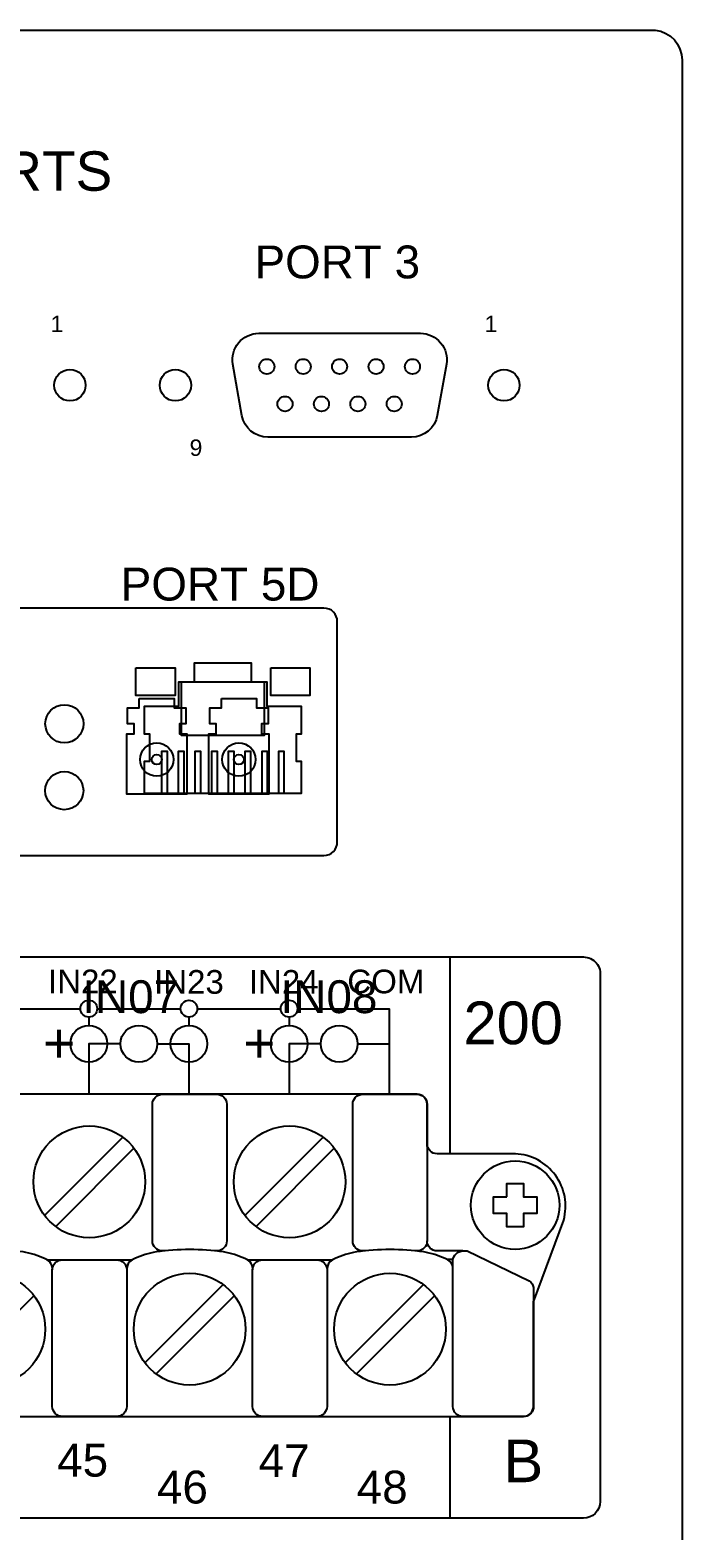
# Model space of a CAD drawing. Extents: x 1 to 47, y 1 to 35.
# Drawn here: x 41.959 to 43.912, y 14.359 to 18.848 of the extents above; entities that cross this region are included whole.
import ezdxf

# ---------------------------------------------------------------- set-up
doc = ezdxf.new("R2010")
doc.units = 0
doc.header["$MEASUREMENT"] = 0
for name, color, linetype in [('2_01__X__NONE', 7, 'CONTINUOUS'), ('2_05__0__PORTS_5C__5D_-_ET', 7, 'CONTINUOUS'), ('2_06__2__PORTS_5C__5D_-_ET', 7, 'CONTINUOUS'), ('2_07__4__PORTS_5C__5D_-_ET', 7, 'CONTINUOUS'), ('4_01__0__EMPTY', 7, 'CONTINUOUS'), ('4_02__1___8__INDEPENDENT_I', 7, 'CONTINUOUS'), ('4_03__2___8__OPTOISOLATED_', 7, 'CONTINUOUS'), ('4_04__4___24__OPTOISOLATED', 7, 'CONTINUOUS'), ('4_05__5___8__INDEPENDENT_I', 7, 'CONTINUOUS'), ('4_06__6___8__INDEPENDENT_I', 7, 'CONTINUOUS'), ('4_07__7___8__OPTOISOLATED_', 7, 'CONTINUOUS'), ('4_08__8___8__OPTOISOLATED_', 7, 'CONTINUOUS'), ('7_00______DWG_', 7, 'CONTINUOUS')]:
    doc.layers.add(name, color=color, linetype=linetype)
doc.styles.add('ARIAL', font='arial.ttf')

msp = doc.modelspace()

# ---------------------------------------------------------------- linework, layer by layer
at = {"layer": '2_01__X__NONE'}
msp.add_lwpolyline([(40.622, 17.1176), (39.3345, 17.1176, 0.414211), (39.2945, 17.0776), (39.2945, 16.4176, 0.414207), (39.3345, 16.3776), (40.622, 16.3776, 0.414215), (40.662, 16.4176), (40.662, 16.4276), (41.512, 16.4276), (41.512, 16.4176, 0.414209), (41.552, 16.3776), (42.8395, 16.3776, 0.414218), (42.8795, 16.4176), (42.8795, 17.0776, 0.414218), (42.8395, 17.1176), (41.552, 17.1176, 0.414209), (41.512, 17.0776), (41.512, 17.0676), (40.662, 17.0676), (40.662, 17.0776, 0.414218)], format="xyb", close=True, dxfattribs=at)
at = {"layer": '2_05__0__PORTS_5C__5D_-_ET'}
for points in [[(42.2763, 16.9384), (42.3933, 16.9384), (42.3933, 16.8564), (42.2763, 16.8564)], [(42.4518, 16.8974), (42.4518, 16.9534), (42.6218, 16.9534), (42.6218, 16.8974), (42.6688, 16.8974), (42.6688, 16.8244), (42.7713, 16.8244), (42.7713, 16.7399), (42.7558, 16.7399), (42.7558, 16.6599), (42.7713, 16.6599), (42.7713, 16.5624), (42.3023, 16.5624), (42.3023, 16.6599), (42.3178, 16.6599), (42.3178, 16.7399), (42.3023, 16.7399), (42.3023, 16.8244), (42.4048, 16.8244), (42.4048, 16.8974)], [(42.6803, 16.9384), (42.7973, 16.9384), (42.7973, 16.8564), (42.6803, 16.8564)], [(42.4128, 16.8974), (42.6608, 16.8974), (42.6608, 16.7364), (42.4128, 16.7364)]]:
    msp.add_lwpolyline(points, close=True, dxfattribs=at)
for points in [[(42.3539, 16.5624), (42.3539, 16.6894), (42.3696, 16.6894), (42.3696, 16.5624)], [(42.4039, 16.5624), (42.4039, 16.6894), (42.4196, 16.6894), (42.4196, 16.5624)], [(42.4539, 16.5624), (42.4539, 16.6894), (42.4696, 16.6894), (42.4696, 16.5624)], [(42.5039, 16.5624), (42.5039, 16.6894), (42.5196, 16.6894), (42.5196, 16.5624)], [(42.5539, 16.5624), (42.5539, 16.6894), (42.5696, 16.6894), (42.5696, 16.5624)], [(42.6039, 16.5624), (42.6039, 16.6894), (42.6196, 16.6894), (42.6196, 16.5624)], [(42.6539, 16.5624), (42.6539, 16.6894), (42.6696, 16.6894), (42.6696, 16.5624)], [(42.7039, 16.5624), (42.7039, 16.6894), (42.7196, 16.6894), (42.7196, 16.5624)]]:
    msp.add_lwpolyline(points, dxfattribs=at)
for centre in [(42.0618, 16.7714), (42.0617, 16.5714)]:
    msp.add_circle(centre, 0.0571, dxfattribs=at)
at = {"layer": '2_06__2__PORTS_5C__5D_-_ET'}
for points in [[(42.2862, 16.8472), (42.3912, 16.8472), (42.3912, 16.8192), (42.4262, 16.8192), (42.4262, 16.7712), (42.4067, 16.7712), (42.4067, 16.7412), (42.4287, 16.7412), (42.4287, 16.5612), (42.2487, 16.5612), (42.2487, 16.7412), (42.2707, 16.7412), (42.2707, 16.7712), (42.2512, 16.7712), (42.2512, 16.8192), (42.2862, 16.8192)], [(42.5322, 16.8472), (42.6372, 16.8472), (42.6372, 16.8192), (42.6722, 16.8192), (42.6722, 16.7712), (42.6527, 16.7712), (42.6527, 16.7412), (42.6747, 16.7412), (42.6747, 16.5612), (42.4947, 16.5612), (42.4947, 16.7412), (42.5167, 16.7412), (42.5167, 16.7712), (42.4972, 16.7712), (42.4972, 16.8192), (42.5322, 16.8192)]]:
    msp.add_lwpolyline(points, close=True, dxfattribs=at)
for centre, radius in [((42.0618, 16.7714), 0.0571), ((42.3387, 16.6642), 0.05), ((42.5847, 16.6642), 0.05), ((42.3387, 16.6642), 0.015), ((42.5847, 16.6642), 0.015), ((42.0617, 16.5714), 0.0571)]:
    msp.add_circle(centre, radius, dxfattribs=at)
at = {"layer": '2_07__4__PORTS_5C__5D_-_ET'}
for points in [[(42.2763, 16.9384), (42.3933, 16.9384), (42.3933, 16.8564), (42.2763, 16.8564)], [(42.4518, 16.8974), (42.4518, 16.9534), (42.6218, 16.9534), (42.6218, 16.8974), (42.6688, 16.8974), (42.6688, 16.8244), (42.7713, 16.8244), (42.7713, 16.7399), (42.7558, 16.7399), (42.7558, 16.6599), (42.7713, 16.6599), (42.7713, 16.5624), (42.3023, 16.5624), (42.3023, 16.6599), (42.3178, 16.6599), (42.3178, 16.7399), (42.3023, 16.7399), (42.3023, 16.8244), (42.4048, 16.8244), (42.4048, 16.8974)], [(42.6803, 16.9384), (42.7973, 16.9384), (42.7973, 16.8564), (42.6803, 16.8564)], [(42.4128, 16.8974), (42.6608, 16.8974), (42.6608, 16.7364), (42.4128, 16.7364)]]:
    msp.add_lwpolyline(points, close=True, dxfattribs=at)
for points in [[(42.3539, 16.5624), (42.3539, 16.6894), (42.3696, 16.6894), (42.3696, 16.5624)], [(42.4039, 16.5624), (42.4039, 16.6894), (42.4196, 16.6894), (42.4196, 16.5624)], [(42.4539, 16.5624), (42.4539, 16.6894), (42.4696, 16.6894), (42.4696, 16.5624)], [(42.5039, 16.5624), (42.5039, 16.6894), (42.5196, 16.6894), (42.5196, 16.5624)], [(42.5539, 16.5624), (42.5539, 16.6894), (42.5696, 16.6894), (42.5696, 16.5624)], [(42.6039, 16.5624), (42.6039, 16.6894), (42.6196, 16.6894), (42.6196, 16.5624)], [(42.6539, 16.5624), (42.6539, 16.6894), (42.6696, 16.6894), (42.6696, 16.5624)], [(42.7039, 16.5624), (42.7039, 16.6894), (42.7196, 16.6894), (42.7196, 16.5624)]]:
    msp.add_lwpolyline(points, dxfattribs=at)
for centre in [(42.0618, 16.7714), (42.0617, 16.5714)]:
    msp.add_circle(centre, 0.0571, dxfattribs=at)
at = {"layer": '4_01__0__EMPTY'}
msp.add_lwpolyline([(38.425, 14.7285, 0.414213), (38.455, 14.6985), (43.4368, 14.6985, 0.414214), (43.4668, 14.7285), (43.4668, 15.0415), (43.5577, 15.2863, 0.480048), (43.4127, 15.4845), (43.1785, 15.4845, -0.414214), (43.1485, 15.5145), (43.1485, 15.6326, 0.414212), (43.1185, 15.6626), (43.1185, 15.6627), (38.1374, 15.6627, 0.414215), (38.1074, 15.6327), (38.1075, 15.3198), (38.0166, 15.075, 0.47859), (38.1616, 14.8765), (38.395, 14.8765, -0.414214), (38.425, 14.8465)], format="xyb", close=True, dxfattribs=at)
msp.add_lwpolyline([(43.3872, 15.3555), (43.3872, 15.3958), (43.4372, 15.3958), (43.4372, 15.3555), (43.4773, 15.3555), (43.4773, 15.3056), (43.4372, 15.3056), (43.4372, 15.2656), (43.3872, 15.2656), (43.3872, 15.3056), (43.3471, 15.3056), (43.3471, 15.3555)], close=True, dxfattribs=at)
msp.add_circle((43.4122, 15.3307), 0.1324, dxfattribs=at)
at = {"layer": '4_02__1___8__INDEPENDENT_I'}
for points in [[(42.2301, 15.8138), (42.1351, 15.8138), (42.1351, 15.6627)], [(42.3401, 15.8138), (42.4351, 15.8138), (42.4351, 15.6627)], [(42.8301, 15.8138), (42.7351, 15.8138), (42.7351, 15.6627)], [(42.9401, 15.8138), (43.0351, 15.8138), (43.0351, 15.6627)], [(42.2369, 15.5343), (42.0027, 15.3001)], [(42.8369, 15.5343), (42.6027, 15.3001)], [(42.2703, 15.5009), (42.0361, 15.2667)], [(42.8703, 15.5009), (42.6361, 15.2667)], [(42.01, 15.1672), (42.2651, 15.1672)], [(42.61, 15.1672), (42.8651, 15.1672)], [(43.226, 15.1679), (43.209, 15.1679)], [(42.5375, 15.0933), (42.3033, 14.8591)], [(43.1375, 15.0933), (42.9034, 14.8591)], [(41.9709, 15.0599), (41.7368, 14.8257)], [(42.5709, 15.0599), (42.3368, 14.8257)], [(43.171, 15.0599), (42.9368, 14.8257)]]:
    msp.add_lwpolyline(points, dxfattribs=at)
for points in [[(38.425, 14.7285, 0.414213), (38.455, 14.6985), (43.4368, 14.6985, 0.414214), (43.4668, 14.7285), (43.4668, 15.0415), (43.5577, 15.2863, 0.480048), (43.4127, 15.4845), (43.1785, 15.4845, -0.414214), (43.1485, 15.5145), (43.1485, 15.6326, 0.414212), (43.1185, 15.6626), (43.1185, 15.6627), (38.1374, 15.6627, 0.414215), (38.1074, 15.6327), (38.1075, 15.3198), (38.0166, 15.075, 0.47859), (38.1616, 14.8765), (38.395, 14.8765, -0.414214), (38.425, 14.8465)], [(43.4401, 14.6986), (43.2558, 14.6984, -0.414214), (43.2258, 14.7284), (43.2258, 15.1655, -0.390527), (43.2558, 15.1938), (43.268, 15.1938), (43.4539, 15.1041, -0.241514), (43.4668, 15.0841), (43.4668, 14.7284, -0.422157)]]:
    msp.add_lwpolyline(points, format="xyb", close=True, dxfattribs=at)
for points in [[(42.3635, 15.1939), (42.3556, 15.1939, -0.414214), (42.3256, 15.2239), (42.3256, 15.6327, -0.414214), (42.3556, 15.6627), (42.5184, 15.6627, -0.414214), (42.5484, 15.6327), (42.5484, 15.2239, -0.414214), (42.5184, 15.1939), (42.5116, 15.1939)], [(42.9635, 15.1939), (42.9556, 15.1939, -0.414214), (42.9256, 15.2239), (42.9256, 15.6327, -0.414214), (42.9556, 15.6627), (43.1185, 15.6627, -0.414214), (43.1485, 15.6327), (43.1485, 15.2239, -0.414214), (43.1185, 15.1939), (43.1116, 15.1939)], [(43.2558, 15.1938), (43.1785, 15.1937, -0.414214), (43.1485, 15.2237)], [(42.0265, 15.1372, 0.191033), (42.018, 15.1611, 0.081668), (42.0024, 15.1713, 0.0591), (41.9387, 15.1907, 0.034646), (41.8371, 15.1977, 0.03436), (41.7364, 15.1907, 0.0591), (41.6727, 15.1713, 0.081668), (41.6571, 15.1611, 0.191033), (41.6486, 15.1372)], [(42.6265, 15.1372, 0.191033), (42.618, 15.1611, 0.081668), (42.6024, 15.1713, 0.0591), (42.5387, 15.1907, 0.034646), (42.4371, 15.1977, 0.03436), (42.3365, 15.1907, 0.0591), (42.2727, 15.1713, 0.081668), (42.2571, 15.1611, 0.191033), (42.2486, 15.1372)], [(43.2258, 15.1457, 0.127742), (43.218, 15.1611, 0.081668), (43.2024, 15.1713, 0.0591), (43.1387, 15.1907, 0.034646), (43.0372, 15.1977, 0.03436), (42.9365, 15.1907, 0.0591), (42.8728, 15.1713, 0.081668), (42.8571, 15.1611, 0.191033), (42.8486, 15.1372)], [(42.2186, 15.1672, -0.414214), (42.2486, 15.1372), (42.2486, 14.7285, -0.414214), (42.2186, 14.6985), (42.0558, 14.6985, -0.414214), (42.0258, 14.7285), (42.0258, 15.1372, -0.414214), (42.0558, 15.1672)], [(42.8186, 15.1672, -0.414214), (42.8486, 15.1372), (42.8486, 14.7285, -0.414214), (42.8186, 14.6985), (42.6558, 14.6985, -0.414214), (42.6258, 14.7285), (42.6258, 15.1372, -0.414214), (42.6558, 15.1672)]]:
    msp.add_lwpolyline(points, format="xyb", dxfattribs=at)
msp.add_lwpolyline([(43.3872, 15.3555), (43.3872, 15.3958), (43.4372, 15.3958), (43.4372, 15.3555), (43.4773, 15.3555), (43.4773, 15.3056), (43.4372, 15.3056), (43.4372, 15.2656), (43.3872, 15.2656), (43.3872, 15.3056), (43.3471, 15.3056), (43.3471, 15.3555)], close=True, dxfattribs=at)
for centre, radius in [((42.2851, 15.8138), 0.055), ((42.8851, 15.8138), 0.055), ((42.1365, 15.4005), 0.1673), ((42.7365, 15.4005), 0.1673), ((43.4122, 15.3307), 0.1324), ((41.8371, 14.9595), 0.1673), ((42.4371, 14.9595), 0.1673), ((43.0372, 14.9595), 0.1673)]:
    msp.add_circle(centre, radius, dxfattribs=at)
at = {"layer": '4_03__2___8__OPTOISOLATED_'}
for points in [[(42.2301, 15.8138), (42.1351, 15.8138), (42.1351, 15.6627)], [(42.3401, 15.8138), (42.4351, 15.8138), (42.4351, 15.6627)], [(42.8301, 15.8138), (42.7351, 15.8138), (42.7351, 15.6627)], [(42.9401, 15.8138), (43.0351, 15.8138), (43.0351, 15.6627)], [(42.2369, 15.5343), (42.0027, 15.3001)], [(42.8369, 15.5343), (42.6027, 15.3001)], [(42.2703, 15.5009), (42.0361, 15.2667)], [(42.8703, 15.5009), (42.6361, 15.2667)], [(42.01, 15.1672), (42.2651, 15.1672)], [(42.61, 15.1672), (42.8651, 15.1672)], [(43.226, 15.1679), (43.209, 15.1679)], [(42.5375, 15.0933), (42.3033, 14.8591)], [(43.1375, 15.0933), (42.9034, 14.8591)], [(41.9709, 15.0599), (41.7368, 14.8257)], [(42.5709, 15.0599), (42.3368, 14.8257)], [(43.171, 15.0599), (42.9368, 14.8257)]]:
    msp.add_lwpolyline(points, dxfattribs=at)
for points in [[(38.425, 14.7285, 0.414213), (38.455, 14.6985), (43.4368, 14.6985, 0.414214), (43.4668, 14.7285), (43.4668, 15.0415), (43.5577, 15.2863, 0.480048), (43.4127, 15.4845), (43.1785, 15.4845, -0.414214), (43.1485, 15.5145), (43.1485, 15.6326, 0.414212), (43.1185, 15.6626), (43.1185, 15.6627), (38.1374, 15.6627, 0.414215), (38.1074, 15.6327), (38.1075, 15.3198), (38.0166, 15.075, 0.47859), (38.1616, 14.8765), (38.395, 14.8765, -0.414214), (38.425, 14.8465)], [(43.4401, 14.6986), (43.2558, 14.6984, -0.414214), (43.2258, 14.7284), (43.2258, 15.1655, -0.390527), (43.2558, 15.1938), (43.268, 15.1938), (43.4539, 15.1041, -0.241514), (43.4668, 15.0841), (43.4668, 14.7284, -0.422157)]]:
    msp.add_lwpolyline(points, format="xyb", close=True, dxfattribs=at)
for points in [[(42.3635, 15.1939), (42.3556, 15.1939, -0.414214), (42.3256, 15.2239), (42.3256, 15.6327, -0.414214), (42.3556, 15.6627), (42.5184, 15.6627, -0.414214), (42.5484, 15.6327), (42.5484, 15.2239, -0.414214), (42.5184, 15.1939), (42.5116, 15.1939)], [(42.9635, 15.1939), (42.9556, 15.1939, -0.414214), (42.9256, 15.2239), (42.9256, 15.6327, -0.414214), (42.9556, 15.6627), (43.1185, 15.6627, -0.414214), (43.1485, 15.6327), (43.1485, 15.2239, -0.414214), (43.1185, 15.1939), (43.1116, 15.1939)], [(43.2558, 15.1938), (43.1785, 15.1937, -0.414214), (43.1485, 15.2237)], [(42.0265, 15.1372, 0.191033), (42.018, 15.1611, 0.081668), (42.0024, 15.1713, 0.0591), (41.9387, 15.1907, 0.034646), (41.8371, 15.1977, 0.03436), (41.7364, 15.1907, 0.0591), (41.6727, 15.1713, 0.081668), (41.6571, 15.1611, 0.191033), (41.6486, 15.1372)], [(42.6265, 15.1372, 0.191033), (42.618, 15.1611, 0.081668), (42.6024, 15.1713, 0.0591), (42.5387, 15.1907, 0.034646), (42.4371, 15.1977, 0.03436), (42.3365, 15.1907, 0.0591), (42.2727, 15.1713, 0.081668), (42.2571, 15.1611, 0.191033), (42.2486, 15.1372)], [(43.2258, 15.1457, 0.127742), (43.218, 15.1611, 0.081668), (43.2024, 15.1713, 0.0591), (43.1387, 15.1907, 0.034646), (43.0372, 15.1977, 0.03436), (42.9365, 15.1907, 0.0591), (42.8728, 15.1713, 0.081668), (42.8571, 15.1611, 0.191033), (42.8486, 15.1372)], [(42.2186, 15.1672, -0.414214), (42.2486, 15.1372), (42.2486, 14.7285, -0.414214), (42.2186, 14.6985), (42.0558, 14.6985, -0.414214), (42.0258, 14.7285), (42.0258, 15.1372, -0.414214), (42.0558, 15.1672)], [(42.8186, 15.1672, -0.414214), (42.8486, 15.1372), (42.8486, 14.7285, -0.414214), (42.8186, 14.6985), (42.6558, 14.6985, -0.414214), (42.6258, 14.7285), (42.6258, 15.1372, -0.414214), (42.6558, 15.1672)]]:
    msp.add_lwpolyline(points, format="xyb", dxfattribs=at)
msp.add_lwpolyline([(43.3872, 15.3555), (43.3872, 15.3958), (43.4372, 15.3958), (43.4372, 15.3555), (43.4773, 15.3555), (43.4773, 15.3056), (43.4372, 15.3056), (43.4372, 15.2656), (43.3872, 15.2656), (43.3872, 15.3056), (43.3471, 15.3056), (43.3471, 15.3555)], close=True, dxfattribs=at)
for centre, radius in [((42.2851, 15.8138), 0.055), ((42.8851, 15.8138), 0.055), ((42.1365, 15.4005), 0.1673), ((42.7365, 15.4005), 0.1673), ((43.4122, 15.3307), 0.1324), ((41.8371, 14.9595), 0.1673), ((42.4371, 14.9595), 0.1673), ((43.0372, 14.9595), 0.1673)]:
    msp.add_circle(centre, radius, dxfattribs=at)
at = {"layer": '4_04__4___24__OPTOISOLATED'}
for points in [[(41.8601, 15.9188), (42.1101, 15.9188)], [(42.1351, 15.8938), (42.1351, 15.8688)], [(42.1601, 15.9188), (42.4101, 15.9188)], [(42.4351, 15.8938), (42.4351, 15.8688)], [(42.4601, 15.9188), (42.7101, 15.9188)], [(42.7351, 15.8938), (42.7351, 15.8688)], [(42.7601, 15.9188), (43.0351, 15.9188), (43.0351, 15.6627)], [(42.1351, 15.7588), (42.1351, 15.6627)], [(42.4351, 15.7588), (42.4351, 15.6627)], [(42.7351, 15.7588), (42.7351, 15.6627)], [(42.2369, 15.5343), (42.0027, 15.3001)], [(42.8369, 15.5343), (42.6027, 15.3001)], [(42.2703, 15.5009), (42.0361, 15.2667)], [(42.8703, 15.5009), (42.6361, 15.2667)], [(42.01, 15.1672), (42.2651, 15.1672)], [(42.61, 15.1672), (42.8651, 15.1672)], [(43.226, 15.1679), (43.209, 15.1679)], [(42.5375, 15.0933), (42.3033, 14.8591)], [(43.1375, 15.0933), (42.9034, 14.8591)], [(41.9709, 15.0599), (41.7368, 14.8257)], [(42.5709, 15.0599), (42.3368, 14.8257)], [(43.171, 15.0599), (42.9368, 14.8257)]]:
    msp.add_lwpolyline(points, dxfattribs=at)
for points in [[(38.425, 14.7285, 0.414213), (38.455, 14.6985), (43.4368, 14.6985, 0.414214), (43.4668, 14.7285), (43.4668, 15.0415), (43.5577, 15.2863, 0.480048), (43.4127, 15.4845), (43.1785, 15.4845, -0.414214), (43.1485, 15.5145), (43.1485, 15.6326, 0.414212), (43.1185, 15.6626), (43.1185, 15.6627), (38.1374, 15.6627, 0.414215), (38.1074, 15.6327), (38.1075, 15.3198), (38.0166, 15.075, 0.47859), (38.1616, 14.8765), (38.395, 14.8765, -0.414214), (38.425, 14.8465)], [(43.4401, 14.6986), (43.2558, 14.6984, -0.414214), (43.2258, 14.7284), (43.2258, 15.1655, -0.390527), (43.2558, 15.1938), (43.268, 15.1938), (43.4539, 15.1041, -0.241514), (43.4668, 15.0841), (43.4668, 14.7284, -0.422157)]]:
    msp.add_lwpolyline(points, format="xyb", close=True, dxfattribs=at)
for points in [[(42.3635, 15.1939), (42.3556, 15.1939, -0.414214), (42.3256, 15.2239), (42.3256, 15.6327, -0.414214), (42.3556, 15.6627), (42.5184, 15.6627, -0.414214), (42.5484, 15.6327), (42.5484, 15.2239, -0.414214), (42.5184, 15.1939), (42.5116, 15.1939)], [(42.9635, 15.1939), (42.9556, 15.1939, -0.414214), (42.9256, 15.2239), (42.9256, 15.6327, -0.414214), (42.9556, 15.6627), (43.1185, 15.6627, -0.414214), (43.1485, 15.6327), (43.1485, 15.2239, -0.414214), (43.1185, 15.1939), (43.1116, 15.1939)], [(43.2558, 15.1938), (43.1785, 15.1937, -0.414214), (43.1485, 15.2237)], [(42.0265, 15.1372, 0.191033), (42.018, 15.1611, 0.081668), (42.0024, 15.1713, 0.0591), (41.9387, 15.1907, 0.034646), (41.8371, 15.1977, 0.03436), (41.7364, 15.1907, 0.0591), (41.6727, 15.1713, 0.081668), (41.6571, 15.1611, 0.191033), (41.6486, 15.1372)], [(42.6265, 15.1372, 0.191033), (42.618, 15.1611, 0.081668), (42.6024, 15.1713, 0.0591), (42.5387, 15.1907, 0.034646), (42.4371, 15.1977, 0.03436), (42.3365, 15.1907, 0.0591), (42.2727, 15.1713, 0.081668), (42.2571, 15.1611, 0.191033), (42.2486, 15.1372)], [(43.2258, 15.1457, 0.127742), (43.218, 15.1611, 0.081668), (43.2024, 15.1713, 0.0591), (43.1387, 15.1907, 0.034646), (43.0372, 15.1977, 0.03436), (42.9365, 15.1907, 0.0591), (42.8728, 15.1713, 0.081668), (42.8571, 15.1611, 0.191033), (42.8486, 15.1372)], [(42.2186, 15.1672, -0.414214), (42.2486, 15.1372), (42.2486, 14.7285, -0.414214), (42.2186, 14.6985), (42.0558, 14.6985, -0.414214), (42.0258, 14.7285), (42.0258, 15.1372, -0.414214), (42.0558, 15.1672)], [(42.8186, 15.1672, -0.414214), (42.8486, 15.1372), (42.8486, 14.7285, -0.414214), (42.8186, 14.6985), (42.6558, 14.6985, -0.414214), (42.6258, 14.7285), (42.6258, 15.1372, -0.414214), (42.6558, 15.1672)]]:
    msp.add_lwpolyline(points, format="xyb", dxfattribs=at)
msp.add_lwpolyline([(43.3872, 15.3555), (43.3872, 15.3958), (43.4372, 15.3958), (43.4372, 15.3555), (43.4773, 15.3555), (43.4773, 15.3056), (43.4372, 15.3056), (43.4372, 15.2656), (43.3872, 15.2656), (43.3872, 15.3056), (43.3471, 15.3056), (43.3471, 15.3555)], close=True, dxfattribs=at)
for centre, radius in [((42.1351, 15.9188), 0.025), ((42.4351, 15.9188), 0.025), ((42.7351, 15.9188), 0.025), ((42.1351, 15.8138), 0.055), ((42.4351, 15.8138), 0.055), ((42.7351, 15.8138), 0.055), ((42.1365, 15.4005), 0.1673), ((42.7365, 15.4005), 0.1673), ((43.4122, 15.3307), 0.1324), ((41.8371, 14.9595), 0.1673), ((42.4371, 14.9595), 0.1673), ((43.0372, 14.9595), 0.1673)]:
    msp.add_circle(centre, radius, dxfattribs=at)
at = {"layer": '4_05__5___8__INDEPENDENT_I'}
for points in [[(42.2301, 15.8138), (42.1351, 15.8138), (42.1351, 15.6627)], [(42.3401, 15.8138), (42.4351, 15.8138), (42.4351, 15.6627)], [(42.8301, 15.8138), (42.7351, 15.8138), (42.7351, 15.6627)], [(42.9401, 15.8138), (43.0351, 15.8138), (43.0351, 15.6627)], [(42.2369, 15.5343), (42.0027, 15.3001)], [(42.8369, 15.5343), (42.6027, 15.3001)], [(42.2703, 15.5009), (42.0361, 15.2667)], [(42.8703, 15.5009), (42.6361, 15.2667)], [(42.01, 15.1672), (42.2651, 15.1672)], [(42.61, 15.1672), (42.8651, 15.1672)], [(43.226, 15.1679), (43.209, 15.1679)], [(42.5375, 15.0933), (42.3033, 14.8591)], [(43.1375, 15.0933), (42.9034, 14.8591)], [(41.9709, 15.0599), (41.7368, 14.8257)], [(42.5709, 15.0599), (42.3368, 14.8257)], [(43.171, 15.0599), (42.9368, 14.8257)]]:
    msp.add_lwpolyline(points, dxfattribs=at)
for points in [[(38.425, 14.7285, 0.414213), (38.455, 14.6985), (43.4368, 14.6985, 0.414214), (43.4668, 14.7285), (43.4668, 15.0415), (43.5577, 15.2863, 0.480048), (43.4127, 15.4845), (43.1785, 15.4845, -0.414214), (43.1485, 15.5145), (43.1485, 15.6326, 0.414212), (43.1185, 15.6626), (43.1185, 15.6627), (38.1374, 15.6627, 0.414215), (38.1074, 15.6327), (38.1075, 15.3198), (38.0166, 15.075, 0.47859), (38.1616, 14.8765), (38.395, 14.8765, -0.414214), (38.425, 14.8465)], [(43.4401, 14.6986), (43.2558, 14.6984, -0.414214), (43.2258, 14.7284), (43.2258, 15.1655, -0.390527), (43.2558, 15.1938), (43.268, 15.1938), (43.4539, 15.1041, -0.241514), (43.4668, 15.0841), (43.4668, 14.7284, -0.422157)]]:
    msp.add_lwpolyline(points, format="xyb", close=True, dxfattribs=at)
for points in [[(42.3635, 15.1939), (42.3556, 15.1939, -0.414214), (42.3256, 15.2239), (42.3256, 15.6327, -0.414214), (42.3556, 15.6627), (42.5184, 15.6627, -0.414214), (42.5484, 15.6327), (42.5484, 15.2239, -0.414214), (42.5184, 15.1939), (42.5116, 15.1939)], [(42.9635, 15.1939), (42.9556, 15.1939, -0.414214), (42.9256, 15.2239), (42.9256, 15.6327, -0.414214), (42.9556, 15.6627), (43.1185, 15.6627, -0.414214), (43.1485, 15.6327), (43.1485, 15.2239, -0.414214), (43.1185, 15.1939), (43.1116, 15.1939)], [(43.2558, 15.1938), (43.1785, 15.1937, -0.414214), (43.1485, 15.2237)], [(42.0265, 15.1372, 0.191033), (42.018, 15.1611, 0.081668), (42.0024, 15.1713, 0.0591), (41.9387, 15.1907, 0.034646), (41.8371, 15.1977, 0.03436), (41.7364, 15.1907, 0.0591), (41.6727, 15.1713, 0.081668), (41.6571, 15.1611, 0.191033), (41.6486, 15.1372)], [(42.6265, 15.1372, 0.191033), (42.618, 15.1611, 0.081668), (42.6024, 15.1713, 0.0591), (42.5387, 15.1907, 0.034646), (42.4371, 15.1977, 0.03436), (42.3365, 15.1907, 0.0591), (42.2727, 15.1713, 0.081668), (42.2571, 15.1611, 0.191033), (42.2486, 15.1372)], [(43.2258, 15.1457, 0.127742), (43.218, 15.1611, 0.081668), (43.2024, 15.1713, 0.0591), (43.1387, 15.1907, 0.034646), (43.0372, 15.1977, 0.03436), (42.9365, 15.1907, 0.0591), (42.8728, 15.1713, 0.081668), (42.8571, 15.1611, 0.191033), (42.8486, 15.1372)], [(42.2186, 15.1672, -0.414214), (42.2486, 15.1372), (42.2486, 14.7285, -0.414214), (42.2186, 14.6985), (42.0558, 14.6985, -0.414214), (42.0258, 14.7285), (42.0258, 15.1372, -0.414214), (42.0558, 15.1672)], [(42.8186, 15.1672, -0.414214), (42.8486, 15.1372), (42.8486, 14.7285, -0.414214), (42.8186, 14.6985), (42.6558, 14.6985, -0.414214), (42.6258, 14.7285), (42.6258, 15.1372, -0.414214), (42.6558, 15.1672)]]:
    msp.add_lwpolyline(points, format="xyb", dxfattribs=at)
msp.add_lwpolyline([(43.3872, 15.3555), (43.3872, 15.3958), (43.4372, 15.3958), (43.4372, 15.3555), (43.4773, 15.3555), (43.4773, 15.3056), (43.4372, 15.3056), (43.4372, 15.2656), (43.3872, 15.2656), (43.3872, 15.3056), (43.3471, 15.3056), (43.3471, 15.3555)], close=True, dxfattribs=at)
for centre, radius in [((42.2851, 15.8138), 0.055), ((42.8851, 15.8138), 0.055), ((42.1365, 15.4005), 0.1673), ((42.7365, 15.4005), 0.1673), ((43.4122, 15.3307), 0.1324), ((41.8371, 14.9595), 0.1673), ((42.4371, 14.9595), 0.1673), ((43.0372, 14.9595), 0.1673)]:
    msp.add_circle(centre, radius, dxfattribs=at)
at = {"layer": '4_06__6___8__INDEPENDENT_I'}
for points in [[(42.2301, 15.8138), (42.1351, 15.8138), (42.1351, 15.6627)], [(42.3401, 15.8138), (42.4351, 15.8138), (42.4351, 15.6627)], [(42.8301, 15.8138), (42.7351, 15.8138), (42.7351, 15.6627)], [(42.9401, 15.8138), (43.0351, 15.8138), (43.0351, 15.6627)], [(42.2369, 15.5343), (42.0027, 15.3001)], [(42.8369, 15.5343), (42.6027, 15.3001)], [(42.2703, 15.5009), (42.0361, 15.2667)], [(42.8703, 15.5009), (42.6361, 15.2667)], [(42.01, 15.1672), (42.2651, 15.1672)], [(42.61, 15.1672), (42.8651, 15.1672)], [(43.226, 15.1679), (43.209, 15.1679)], [(42.5375, 15.0933), (42.3033, 14.8591)], [(43.1375, 15.0933), (42.9034, 14.8591)], [(41.9709, 15.0599), (41.7368, 14.8257)], [(42.5709, 15.0599), (42.3368, 14.8257)], [(43.171, 15.0599), (42.9368, 14.8257)]]:
    msp.add_lwpolyline(points, dxfattribs=at)
for points in [[(38.425, 14.7285, 0.414213), (38.455, 14.6985), (43.4368, 14.6985, 0.414214), (43.4668, 14.7285), (43.4668, 15.0415), (43.5577, 15.2863, 0.480048), (43.4127, 15.4845), (43.1785, 15.4845, -0.414214), (43.1485, 15.5145), (43.1485, 15.6326, 0.414212), (43.1185, 15.6626), (43.1185, 15.6627), (38.1374, 15.6627, 0.414215), (38.1074, 15.6327), (38.1075, 15.3198), (38.0166, 15.075, 0.47859), (38.1616, 14.8765), (38.395, 14.8765, -0.414214), (38.425, 14.8465)], [(43.4401, 14.6986), (43.2558, 14.6984, -0.414214), (43.2258, 14.7284), (43.2258, 15.1655, -0.390527), (43.2558, 15.1938), (43.268, 15.1938), (43.4539, 15.1041, -0.241514), (43.4668, 15.0841), (43.4668, 14.7284, -0.422157)]]:
    msp.add_lwpolyline(points, format="xyb", close=True, dxfattribs=at)
for points in [[(42.3635, 15.1939), (42.3556, 15.1939, -0.414214), (42.3256, 15.2239), (42.3256, 15.6327, -0.414214), (42.3556, 15.6627), (42.5184, 15.6627, -0.414214), (42.5484, 15.6327), (42.5484, 15.2239, -0.414214), (42.5184, 15.1939), (42.5116, 15.1939)], [(42.9635, 15.1939), (42.9556, 15.1939, -0.414214), (42.9256, 15.2239), (42.9256, 15.6327, -0.414214), (42.9556, 15.6627), (43.1185, 15.6627, -0.414214), (43.1485, 15.6327), (43.1485, 15.2239, -0.414214), (43.1185, 15.1939), (43.1116, 15.1939)], [(43.2558, 15.1938), (43.1785, 15.1937, -0.414214), (43.1485, 15.2237)], [(42.0265, 15.1372, 0.191033), (42.018, 15.1611, 0.081668), (42.0024, 15.1713, 0.0591), (41.9387, 15.1907, 0.034646), (41.8371, 15.1977, 0.03436), (41.7364, 15.1907, 0.0591), (41.6727, 15.1713, 0.081668), (41.6571, 15.1611, 0.191033), (41.6486, 15.1372)], [(42.6265, 15.1372, 0.191033), (42.618, 15.1611, 0.081668), (42.6024, 15.1713, 0.0591), (42.5387, 15.1907, 0.034646), (42.4371, 15.1977, 0.03436), (42.3365, 15.1907, 0.0591), (42.2727, 15.1713, 0.081668), (42.2571, 15.1611, 0.191033), (42.2486, 15.1372)], [(43.2258, 15.1457, 0.127742), (43.218, 15.1611, 0.081668), (43.2024, 15.1713, 0.0591), (43.1387, 15.1907, 0.034646), (43.0372, 15.1977, 0.03436), (42.9365, 15.1907, 0.0591), (42.8728, 15.1713, 0.081668), (42.8571, 15.1611, 0.191033), (42.8486, 15.1372)], [(42.2186, 15.1672, -0.414214), (42.2486, 15.1372), (42.2486, 14.7285, -0.414214), (42.2186, 14.6985), (42.0558, 14.6985, -0.414214), (42.0258, 14.7285), (42.0258, 15.1372, -0.414214), (42.0558, 15.1672)], [(42.8186, 15.1672, -0.414214), (42.8486, 15.1372), (42.8486, 14.7285, -0.414214), (42.8186, 14.6985), (42.6558, 14.6985, -0.414214), (42.6258, 14.7285), (42.6258, 15.1372, -0.414214), (42.6558, 15.1672)]]:
    msp.add_lwpolyline(points, format="xyb", dxfattribs=at)
msp.add_lwpolyline([(43.3872, 15.3555), (43.3872, 15.3958), (43.4372, 15.3958), (43.4372, 15.3555), (43.4773, 15.3555), (43.4773, 15.3056), (43.4372, 15.3056), (43.4372, 15.2656), (43.3872, 15.2656), (43.3872, 15.3056), (43.3471, 15.3056), (43.3471, 15.3555)], close=True, dxfattribs=at)
for centre, radius in [((42.2851, 15.8138), 0.055), ((42.8851, 15.8138), 0.055), ((42.1365, 15.4005), 0.1673), ((42.7365, 15.4005), 0.1673), ((43.4122, 15.3307), 0.1324), ((41.8371, 14.9595), 0.1673), ((42.4371, 14.9595), 0.1673), ((43.0372, 14.9595), 0.1673)]:
    msp.add_circle(centre, radius, dxfattribs=at)
at = {"layer": '4_07__7___8__OPTOISOLATED_'}
for points in [[(42.2301, 15.8138), (42.1351, 15.8138), (42.1351, 15.6627)], [(42.3401, 15.8138), (42.4351, 15.8138), (42.4351, 15.6627)], [(42.8301, 15.8138), (42.7351, 15.8138), (42.7351, 15.6627)], [(42.9401, 15.8138), (43.0351, 15.8138), (43.0351, 15.6627)], [(42.2369, 15.5343), (42.0027, 15.3001)], [(42.8369, 15.5343), (42.6027, 15.3001)], [(42.2703, 15.5009), (42.0361, 15.2667)], [(42.8703, 15.5009), (42.6361, 15.2667)], [(42.01, 15.1672), (42.2651, 15.1672)], [(42.61, 15.1672), (42.8651, 15.1672)], [(43.226, 15.1679), (43.209, 15.1679)], [(42.5375, 15.0933), (42.3033, 14.8591)], [(43.1375, 15.0933), (42.9034, 14.8591)], [(41.9709, 15.0599), (41.7368, 14.8257)], [(42.5709, 15.0599), (42.3368, 14.8257)], [(43.171, 15.0599), (42.9368, 14.8257)]]:
    msp.add_lwpolyline(points, dxfattribs=at)
for points in [[(38.425, 14.7285, 0.414213), (38.455, 14.6985), (43.4368, 14.6985, 0.414214), (43.4668, 14.7285), (43.4668, 15.0415), (43.5577, 15.2863, 0.480048), (43.4127, 15.4845), (43.1785, 15.4845, -0.414214), (43.1485, 15.5145), (43.1485, 15.6326, 0.414212), (43.1185, 15.6626), (43.1185, 15.6627), (38.1374, 15.6627, 0.414215), (38.1074, 15.6327), (38.1075, 15.3198), (38.0166, 15.075, 0.47859), (38.1616, 14.8765), (38.395, 14.8765, -0.414214), (38.425, 14.8465)], [(43.4401, 14.6986), (43.2558, 14.6984, -0.414214), (43.2258, 14.7284), (43.2258, 15.1655, -0.390527), (43.2558, 15.1938), (43.268, 15.1938), (43.4539, 15.1041, -0.241514), (43.4668, 15.0841), (43.4668, 14.7284, -0.422157)]]:
    msp.add_lwpolyline(points, format="xyb", close=True, dxfattribs=at)
for points in [[(42.3635, 15.1939), (42.3556, 15.1939, -0.414214), (42.3256, 15.2239), (42.3256, 15.6327, -0.414214), (42.3556, 15.6627), (42.5184, 15.6627, -0.414214), (42.5484, 15.6327), (42.5484, 15.2239, -0.414214), (42.5184, 15.1939), (42.5116, 15.1939)], [(42.9635, 15.1939), (42.9556, 15.1939, -0.414214), (42.9256, 15.2239), (42.9256, 15.6327, -0.414214), (42.9556, 15.6627), (43.1185, 15.6627, -0.414214), (43.1485, 15.6327), (43.1485, 15.2239, -0.414214), (43.1185, 15.1939), (43.1116, 15.1939)], [(43.2558, 15.1938), (43.1785, 15.1937, -0.414214), (43.1485, 15.2237)], [(42.0265, 15.1372, 0.191033), (42.018, 15.1611, 0.081668), (42.0024, 15.1713, 0.0591), (41.9387, 15.1907, 0.034646), (41.8371, 15.1977, 0.03436), (41.7364, 15.1907, 0.0591), (41.6727, 15.1713, 0.081668), (41.6571, 15.1611, 0.191033), (41.6486, 15.1372)], [(42.6265, 15.1372, 0.191033), (42.618, 15.1611, 0.081668), (42.6024, 15.1713, 0.0591), (42.5387, 15.1907, 0.034646), (42.4371, 15.1977, 0.03436), (42.3365, 15.1907, 0.0591), (42.2727, 15.1713, 0.081668), (42.2571, 15.1611, 0.191033), (42.2486, 15.1372)], [(43.2258, 15.1457, 0.127742), (43.218, 15.1611, 0.081668), (43.2024, 15.1713, 0.0591), (43.1387, 15.1907, 0.034646), (43.0372, 15.1977, 0.03436), (42.9365, 15.1907, 0.0591), (42.8728, 15.1713, 0.081668), (42.8571, 15.1611, 0.191033), (42.8486, 15.1372)], [(42.2186, 15.1672, -0.414214), (42.2486, 15.1372), (42.2486, 14.7285, -0.414214), (42.2186, 14.6985), (42.0558, 14.6985, -0.414214), (42.0258, 14.7285), (42.0258, 15.1372, -0.414214), (42.0558, 15.1672)], [(42.8186, 15.1672, -0.414214), (42.8486, 15.1372), (42.8486, 14.7285, -0.414214), (42.8186, 14.6985), (42.6558, 14.6985, -0.414214), (42.6258, 14.7285), (42.6258, 15.1372, -0.414214), (42.6558, 15.1672)]]:
    msp.add_lwpolyline(points, format="xyb", dxfattribs=at)
msp.add_lwpolyline([(43.3872, 15.3555), (43.3872, 15.3958), (43.4372, 15.3958), (43.4372, 15.3555), (43.4773, 15.3555), (43.4773, 15.3056), (43.4372, 15.3056), (43.4372, 15.2656), (43.3872, 15.2656), (43.3872, 15.3056), (43.3471, 15.3056), (43.3471, 15.3555)], close=True, dxfattribs=at)
for centre, radius in [((42.2851, 15.8138), 0.055), ((42.8851, 15.8138), 0.055), ((42.1365, 15.4005), 0.1673), ((42.7365, 15.4005), 0.1673), ((43.4122, 15.3307), 0.1324), ((41.8371, 14.9595), 0.1673), ((42.4371, 14.9595), 0.1673), ((43.0372, 14.9595), 0.1673)]:
    msp.add_circle(centre, radius, dxfattribs=at)
at = {"layer": '4_08__8___8__OPTOISOLATED_'}
for points in [[(42.2301, 15.8138), (42.1351, 15.8138), (42.1351, 15.6627)], [(42.3401, 15.8138), (42.4351, 15.8138), (42.4351, 15.6627)], [(42.8301, 15.8138), (42.7351, 15.8138), (42.7351, 15.6627)], [(42.9401, 15.8138), (43.0351, 15.8138), (43.0351, 15.6627)], [(42.2369, 15.5343), (42.0027, 15.3001)], [(42.8369, 15.5343), (42.6027, 15.3001)], [(42.2703, 15.5009), (42.0361, 15.2667)], [(42.8703, 15.5009), (42.6361, 15.2667)], [(42.01, 15.1672), (42.2651, 15.1672)], [(42.61, 15.1672), (42.8651, 15.1672)], [(43.226, 15.1679), (43.209, 15.1679)], [(42.5375, 15.0933), (42.3033, 14.8591)], [(43.1375, 15.0933), (42.9034, 14.8591)], [(41.9709, 15.0599), (41.7368, 14.8257)], [(42.5709, 15.0599), (42.3368, 14.8257)], [(43.171, 15.0599), (42.9368, 14.8257)]]:
    msp.add_lwpolyline(points, dxfattribs=at)
for points in [[(38.425, 14.7285, 0.414213), (38.455, 14.6985), (43.4368, 14.6985, 0.414214), (43.4668, 14.7285), (43.4668, 15.0415), (43.5577, 15.2863, 0.480048), (43.4127, 15.4845), (43.1785, 15.4845, -0.414214), (43.1485, 15.5145), (43.1485, 15.6326, 0.414212), (43.1185, 15.6626), (43.1185, 15.6627), (38.1374, 15.6627, 0.414215), (38.1074, 15.6327), (38.1075, 15.3198), (38.0166, 15.075, 0.47859), (38.1616, 14.8765), (38.395, 14.8765, -0.414214), (38.425, 14.8465)], [(43.4401, 14.6986), (43.2558, 14.6984, -0.414214), (43.2258, 14.7284), (43.2258, 15.1655, -0.390527), (43.2558, 15.1938), (43.268, 15.1938), (43.4539, 15.1041, -0.241514), (43.4668, 15.0841), (43.4668, 14.7284, -0.422157)]]:
    msp.add_lwpolyline(points, format="xyb", close=True, dxfattribs=at)
for points in [[(42.3635, 15.1939), (42.3556, 15.1939, -0.414214), (42.3256, 15.2239), (42.3256, 15.6327, -0.414214), (42.3556, 15.6627), (42.5184, 15.6627, -0.414214), (42.5484, 15.6327), (42.5484, 15.2239, -0.414214), (42.5184, 15.1939), (42.5116, 15.1939)], [(42.9635, 15.1939), (42.9556, 15.1939, -0.414214), (42.9256, 15.2239), (42.9256, 15.6327, -0.414214), (42.9556, 15.6627), (43.1185, 15.6627, -0.414214), (43.1485, 15.6327), (43.1485, 15.2239, -0.414214), (43.1185, 15.1939), (43.1116, 15.1939)], [(43.2558, 15.1938), (43.1785, 15.1937, -0.414214), (43.1485, 15.2237)], [(42.0265, 15.1372, 0.191033), (42.018, 15.1611, 0.081668), (42.0024, 15.1713, 0.0591), (41.9387, 15.1907, 0.034646), (41.8371, 15.1977, 0.03436), (41.7364, 15.1907, 0.0591), (41.6727, 15.1713, 0.081668), (41.6571, 15.1611, 0.191033), (41.6486, 15.1372)], [(42.6265, 15.1372, 0.191033), (42.618, 15.1611, 0.081668), (42.6024, 15.1713, 0.0591), (42.5387, 15.1907, 0.034646), (42.4371, 15.1977, 0.03436), (42.3365, 15.1907, 0.0591), (42.2727, 15.1713, 0.081668), (42.2571, 15.1611, 0.191033), (42.2486, 15.1372)], [(43.2258, 15.1457, 0.127742), (43.218, 15.1611, 0.081668), (43.2024, 15.1713, 0.0591), (43.1387, 15.1907, 0.034646), (43.0372, 15.1977, 0.03436), (42.9365, 15.1907, 0.0591), (42.8728, 15.1713, 0.081668), (42.8571, 15.1611, 0.191033), (42.8486, 15.1372)], [(42.2186, 15.1672, -0.414214), (42.2486, 15.1372), (42.2486, 14.7285, -0.414214), (42.2186, 14.6985), (42.0558, 14.6985, -0.414214), (42.0258, 14.7285), (42.0258, 15.1372, -0.414214), (42.0558, 15.1672)], [(42.8186, 15.1672, -0.414214), (42.8486, 15.1372), (42.8486, 14.7285, -0.414214), (42.8186, 14.6985), (42.6558, 14.6985, -0.414214), (42.6258, 14.7285), (42.6258, 15.1372, -0.414214), (42.6558, 15.1672)]]:
    msp.add_lwpolyline(points, format="xyb", dxfattribs=at)
msp.add_lwpolyline([(43.3872, 15.3555), (43.3872, 15.3958), (43.4372, 15.3958), (43.4372, 15.3555), (43.4773, 15.3555), (43.4773, 15.3056), (43.4372, 15.3056), (43.4372, 15.2656), (43.3872, 15.2656), (43.3872, 15.3056), (43.3471, 15.3056), (43.3471, 15.3555)], close=True, dxfattribs=at)
for centre, radius in [((42.2851, 15.8138), 0.055), ((42.8851, 15.8138), 0.055), ((42.1365, 15.4005), 0.1673), ((42.7365, 15.4005), 0.1673), ((43.4122, 15.3307), 0.1324), ((41.8371, 14.9595), 0.1673), ((42.4371, 14.9595), 0.1673), ((43.0372, 14.9595), 0.1673)]:
    msp.add_circle(centre, radius, dxfattribs=at)
at = {"layer": '7_00______DWG_'}
for points in [[(26.742, 18.8476), (43.832, 18.8476, -0.377157), (43.912, 18.7576), (43.912, 10.4776, -0.414213), (43.822, 10.3876), (26.752, 10.3876, -0.414213), (26.662, 10.4776), (26.662, 18.7576, -0.377161)], [(42.6443, 17.94), (43.1286, 17.94, -0.46318), (43.2065, 17.8476), (43.179, 17.6941, -0.363045), (43.1015, 17.629), (42.6714, 17.629, -0.360245), (42.5935, 17.694), (42.5664, 17.8476, -0.463312)], [(26.9562, 16.0736), (43.6165, 16.0736, -0.468367), (43.6664, 16.0136), (43.6664, 14.4437, -0.414132), (43.6165, 14.3937), (26.9562, 14.3937, -0.414214), (26.9062, 14.4437), (26.9062, 16.0236, -0.414287)]]:
    msp.add_lwpolyline(points, format="xyb", close=True, dxfattribs=at)
for points in [[(43.2164, 16.0736), (43.2164, 15.4845)], [(43.2164, 14.6985), (43.2164, 14.3937)]]:
    msp.add_lwpolyline(points, dxfattribs=at)
for centre, radius in [((42.0785, 17.7846), 0.047), ((42.3945, 17.7846), 0.047), ((42.6683, 17.8404), 0.0225), ((42.7774, 17.8404), 0.0225), ((42.8864, 17.8404), 0.0225), ((42.9955, 17.8404), 0.0225), ((43.1045, 17.8404), 0.0225), ((43.3785, 17.7846), 0.047), ((42.7228, 17.7286), 0.0225), ((42.8319, 17.7286), 0.0225), ((42.941, 17.7286), 0.0225), ((43.05, 17.7286), 0.0225)]:
    msp.add_circle(centre, radius, dxfattribs=at)

# ---------------------------------------------------------------- texts
at = {"layer": '4_02__1___8__INDEPENDENT_I', "style": 'ARIAL'}
for s, height, p in [('IN07', 0.09833, (42.1155, 15.9054)), ('IN08', 0.09833, (42.7094, 15.9054)), ('+', 0.118, (41.9981, 15.757)), ('+', 0.118, (42.5981, 15.757))]:
    msp.add_text(s, height=height, dxfattribs=at).set_placement(p)
at = {"layer": '4_03__2___8__OPTOISOLATED_', "style": 'ARIAL'}
for s, p in [('IN07', (42.1155, 15.9054)), ('IN08', (42.7094, 15.9054))]:
    msp.add_text(s, height=0.09833, dxfattribs=at).set_placement(p)
at = {"layer": '4_04__4___24__OPTOISOLATED', "style": 'ARIAL'}
for s, p in [('IN22', (42.0128, 15.9648)), ('IN23', (42.3306, 15.9635)), ('IN24', (42.6144, 15.9635)), ('COM', (42.9094, 15.9648))]:
    msp.add_text(s, height=0.0708, dxfattribs=at).set_placement(p)
at = {"layer": '4_05__5___8__INDEPENDENT_I', "style": 'ARIAL'}
for s, height, p in [('IN07', 0.09833, (42.1155, 15.9054)), ('IN08', 0.09833, (42.7094, 15.9054)), ('+', 0.118, (41.9981, 15.757)), ('+', 0.118, (42.5981, 15.757))]:
    msp.add_text(s, height=height, dxfattribs=at).set_placement(p)
at = {"layer": '4_06__6___8__INDEPENDENT_I', "style": 'ARIAL'}
for s, height, p in [('IN07', 0.09833, (42.1155, 15.9054)), ('IN08', 0.09833, (42.7094, 15.9054)), ('+', 0.118, (41.9981, 15.757)), ('+', 0.118, (42.5981, 15.757))]:
    msp.add_text(s, height=height, dxfattribs=at).set_placement(p)
at = {"layer": '4_07__7___8__OPTOISOLATED_', "style": 'ARIAL'}
for s, p in [('IN07', (42.1155, 15.9054)), ('IN08', (42.7094, 15.9054))]:
    msp.add_text(s, height=0.09833, dxfattribs=at).set_placement(p)
at = {"layer": '4_08__8___8__OPTOISOLATED_', "style": 'ARIAL'}
for s, p in [('IN07', (42.1155, 15.9054)), ('IN08', (42.7094, 15.9054))]:
    msp.add_text(s, height=0.09833, dxfattribs=at).set_placement(p)
at = {"layer": '7_00______DWG_', "style": 'ARIAL'}
for s, height, p in [('232 PORTS', 0.118, (41.3167, 18.3665)), ('PORT 3', 0.09833, (42.6314, 18.1043)), ('1', 0.0492, (42.0206, 17.9437)), ('1', 0.0492, (43.3206, 17.9437)), ('9', 0.0492, (42.437, 17.573)), ('PORT 5D', 0.09833, (42.2307, 17.1402)), ('200', 0.12783, (43.2573, 15.8124)), ('45', 0.09833, (42.0402, 14.5184)), ('47', 0.09833, (42.6438, 14.5168)), ('B', 0.1278, (43.3773, 14.5016)), ('46', 0.09833, (42.3391, 14.4379)), ('48', 0.09833, (42.9374, 14.4379))]:
    msp.add_text(s, height=height, dxfattribs=at).set_placement(p)

doc.saveas('drawing.dxf')
